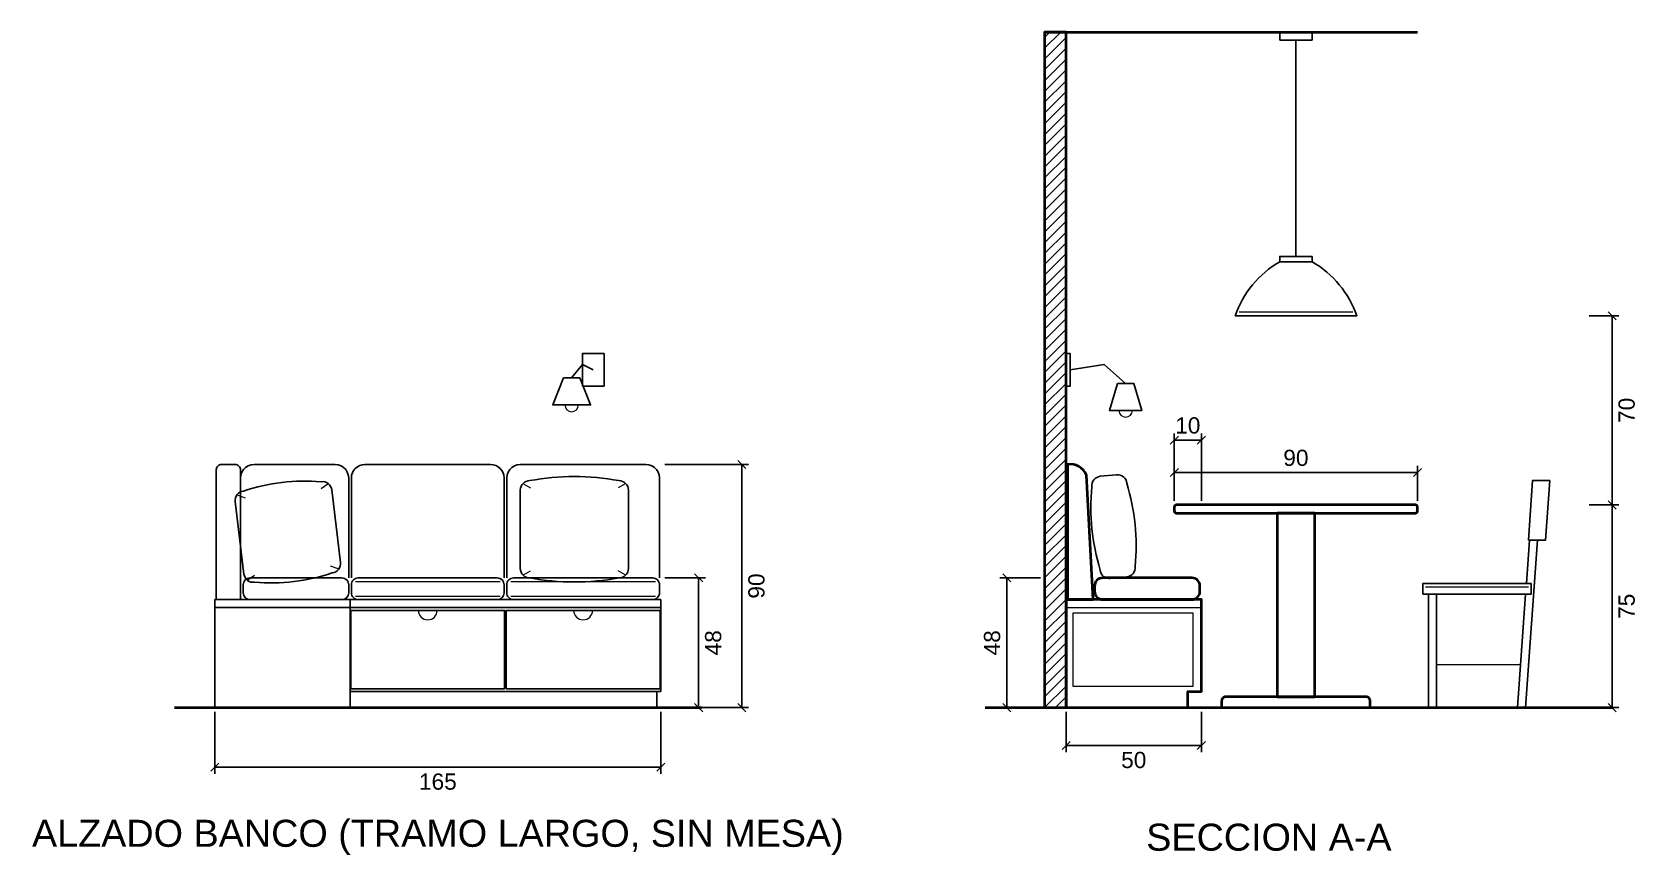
# Model space of a CAD drawing. Header units: centimetres. Extents: x -25 to 947, y -655 to 308.
# Drawn here: x 354 to 947, y -655 to -350 of the extents above; entities that cross this region are included whole.
import ezdxf

# ---------------------------------------------------------------- set-up
doc = ezdxf.new("R2010")
doc.units = ezdxf.units.CM
for name, color, linetype in [('LJ-ALZADOS', 3, 'Continuous'), ('LJ-COTAS', 1, 'Continuous'), ('LJ-TEXTOS', 7, 'Continuous')]:
    doc.layers.add(name, color=color, linetype=linetype)
doc.styles.add('LJ', font='arial.ttf')

# ---------------------------------------------------------------- blocks, each defined once
blk = doc.blocks.new('LJ_BANCO_ALZ_165')
at = {"color": 8, "lineweight": 13}
for p, q in [((52, 46.7), (105.5, 46.7)), ((109.5, 46.7), (163, 46.7)), ((52, 41.3), (105.5, 41.3)), ((109.5, 41.3), (163, 41.3))]:
    blk.add_line(p, q, dxfattribs=at)
for p, q in [((0, 37), (50, 37)), ((50, 37), (165, 37))]:
    blk.add_line(p, q)
at = {"lineweight": 40}
blk.add_line((-15, 0), (180, 0), dxfattribs=at)
for points in [[(136, 119), (144, 119), (144, 131), (136, 131)], [(129, 122), (135, 122), (139, 112), (125, 112)], [(0, 0), (50, 0), (50, 40), (0, 40)], [(50, 6), (165, 6), (165, 40), (50, 40)], [(50.3, 7), (107.2, 7), (107.2, 36), (50.3, 36)], [(107.8, 7), (164.7, 7), (164.7, 36), (107.8, 36)], [(50, 0), (163.5, 0), (163.5, 6), (50, 6)]]:
    blk.add_lwpolyline(points, close=True)
for points in [[(140, 125), (136, 127), (132, 122)], [(9.5, 79.81), (9.5, 85), (9.63, 86.11), (10, 87.17), (10.59, 88.12), (11.38, 88.91), (12.33, 89.5), (13.39, 89.87), (14.5, 90), (44.5, 90), (45.61, 89.87), (46.67, 89.5), (47.62, 88.91), (48.41, 88.12), (49, 87.17), (49.37, 86.11), (49.5, 85), (49.5, 48)], [(108, 48), (108, 85), (108.13, 86.11), (108.5, 87.17), (109.09, 88.12), (109.88, 88.91), (110.83, 89.5), (111.89, 89.87), (113, 90), (159.5, 90), (160.61, 89.87), (161.67, 89.5), (162.62, 88.91), (163.41, 88.12), (164, 87.17), (164.37, 86.11), (164.5, 85), (164.5, 48)], [(9.5, 48), (9.5, 59.77)]]:
    blk.add_lwpolyline(points)
for points in [[(0.5, 40), (9.5, 40), (9.5, 88, 0.414214), (7.5, 90), (2.5, 90, 0.414214), (0.5, 88)], [(14.64, 46.39, 0.103448), (43.43, 49.86, 0.414214), (46.49, 53.75), (43.25, 80.56, 0.414214), (39.36, 83.61, 0.103448), (10.57, 80.14, 0.414214), (7.51, 76.25), (10.75, 49.44, 0.414214)], [(116.5, 48, 0.090909), (149.5, 48, 0.414214), (153, 51.5), (153, 80.5, 0.414214), (149.5, 84, 0.090909), (116.5, 84, 0.414214), (113, 80.5), (113, 51.5, 0.414214)], [(10.5, 42.5, 0.414214), (13, 40), (47, 40, 0.414214), (49.5, 42.5), (49.5, 45.5, 0.414214), (47, 48), (13, 48, 0.414214), (10.5, 45.5)], [(50.5, 42.5, 0.414214), (53, 40), (104.5, 40, 0.414214), (107, 42.5), (107, 45.5, 0.414214), (104.5, 48), (53, 48, 0.414214), (50.5, 45.5)], [(108, 42.5, 0.414214), (110.5, 40), (162, 40, 0.414214), (164.5, 42.5), (164.5, 45.5, 0.414214), (162, 48), (110.5, 48, 0.414214), (108, 45.5)]]:
    blk.add_lwpolyline(points, format="xyb", close=True)
blk.add_lwpolyline([(50.5, 48), (50.5, 85, -0.414214), (55.5, 90), (102, 90, -0.414214), (107, 85), (107, 48)], format="xyb")
at = {"color": 8, "lineweight": 13}
for points in [[(8.43, 78.68), (11.18, 77.6)], [(41.79, 82.7), (39.37, 81)], [(114.2, 82.8), (116.8, 81.4)], [(151.8, 82.8), (149.2, 81.4)], [(12.21, 47.3), (14.63, 49)], [(45.57, 51.32), (42.82, 52.4)], [(114.2, 49.2), (116.8, 50.6)], [(151.8, 49.2), (149.2, 50.6)]]:
    blk.add_lwpolyline(points, dxfattribs=at)
for centre, radius in [((132, 112), 2.5), ((78.75, 36), 3.5), ((136.25, 36), 3.5)]:
    blk.add_arc(centre, radius, 180, 360, dxfattribs=at)
blk = doc.blocks.new('LJ_SECCION_A_90x120')
at = {"lineweight": 40}
for p, q in [((-8, 250), (130, 250)), ((-30, 0), (202, 0))]:
    blk.add_line(p, q, dxfattribs=at)
at = {"color": 8, "lineweight": 13}
for p, q in [((-8, 248), (-6, 250)), ((-8, 244), (-2, 250)), ((-8, 240), (0, 248)), ((-8, 236), (0, 244)), ((-8, 232), (0, 240)), ((-8, 228), (0, 236)), ((-8, 224), (0, 232)), ((-8, 220), (0, 228)), ((-8, 216), (0, 224)), ((-8, 212), (0, 220)), ((-8, 208), (0, 216)), ((-8, 204), (0, 212)), ((-8, 200), (0, 208)), ((-8, 196), (0, 204)), ((-8, 192), (0, 200)), ((-8, 188), (0, 196)), ((-8, 184), (0, 192)), ((-8, 180), (0, 188)), ((-8, 176), (0, 184)), ((-8, 172), (0, 180)), ((-8, 168), (0, 176)), ((-8, 164), (0, 172)), ((-8, 160), (0, 168)), ((-8, 156), (0, 164)), ((-8, 152), (0, 160)), ((-8, 148), (0, 156)), ((-8, 144), (0, 152)), ((-8, 140), (0, 148)), ((-8, 136), (0, 144)), ((64, 146.5), (106, 146.5)), ((-8, 132), (0, 140)), ((-8, 128), (0, 136)), ((-8, 124), (0, 132)), ((-8, 120), (0, 128)), ((-8, 116), (0, 124)), ((-8, 112), (0, 120)), ((-8, 108), (0, 116)), ((-8, 104), (0, 112)), ((-8, 100), (0, 108)), ((-8, 96), (0, 104)), ((-8, 92), (0, 100)), ((-8, 88), (0, 96)), ((-8, 84), (0, 92)), ((-8, 80), (0, 88)), ((-8, 76), (0, 84)), ((-8, 72), (0, 80)), ((-8, 68), (0, 76)), ((-8, 64), (0, 72)), ((-8, 60), (0, 68)), ((-8, 56), (0, 64)), ((-8, 52), (0, 60)), ((-8, 48), (0, 56)), ((-8, 44), (0, 52)), ((-8, 40), (0, 48)), ((-8, 36), (0, 44)), ((133, 44.7), (171, 44.7)), ((-8, 32), (0, 40)), ((-8, 28), (0, 36)), ((0, 37), (50, 37)), ((-8, 24), (0, 32)), ((-8, 20), (0, 28)), ((-8, 16), (0, 24)), ((-8, 12), (0, 20)), ((-8, 8), (0, 16)), ((-8, 4), (0, 12)), ((137, 16), (167.8, 16)), ((-8, 0), (0, 8)), ((-4, 0), (0, 4))]:
    blk.add_line(p, q, dxfattribs=at)
blk.add_line((85, 247), (85, 167))
at = {"lineweight": 40}
for points in [[(-8, 0), (0, 0), (0, 250), (-8, 250)], [(78, 4), (92, 4), (92, 72), (78, 72)], [(0, 0), (45, 0), (45, 6), (50, 6), (50, 40), (0, 40)]]:
    blk.add_lwpolyline(points, close=True, dxfattribs=at)
for points in [[(79, 247), (91, 247), (91, 250), (79, 250)], [(79, 165), (91, 165), (91, 167), (79, 167)], [(0, 119), (1.5, 119), (1.5, 131), (0, 131)], [(19, 120), (25, 120), (28, 110), (16, 110)], [(171, 62), (177.4, 62), (178.9, 84), (172.5, 84)], [(132, 42), (172, 42), (172, 46), (132, 46)], [(134, 0), (137, 0), (137, 42), (134, 42)]]:
    blk.add_lwpolyline(points, close=True)
for points in [[(62.5, 145), (107.5, 145, 0.18), (91, 165), (79, 165, 0.18)], [(25.51, 52.23, 0.096774), (22.42, 83.07, 0.414214), (18.59, 86.2), (12.62, 85.61, 0.414214), (9.49, 81.77, 0.096774), (12.58, 50.93, 0.414214), (16.41, 47.8), (22.38, 48.39, 0.414214)]]:
    blk.add_lwpolyline(points, format="xyb", close=True)
for points in [[(1.5, 125), (14, 127), (22, 120)], [(167, 0), (170, 0), (174.4, 62), (171.4, 62), (170.26, 46)], [(169.98, 42), (167, 0)]]:
    blk.add_lwpolyline(points)
for points in [[(0.5, 40), (10, 40), (7.5, 86, 0.35), (0.5, 90)], [(40, 72.8, 0.414214), (40.8, 72), (129.2, 72, 0.414214), (130, 72.8), (130, 74.2, 0.414214), (129.2, 75), (40.8, 75, 0.414214), (40, 74.2)], [(10.5, 43, 0.414214), (13.5, 40), (46.5, 40, 0.414214), (49.5, 43), (49.5, 45, 0.414214), (46.5, 48), (13.5, 48, 0.414214), (10.5, 45)], [(57.5, 0), (112.5, 0), (112.5, 2.5, 0.414214), (111, 4), (59, 4, 0.414214), (57.5, 2.5)]]:
    blk.add_lwpolyline(points, format="xyb", close=True, dxfattribs=at)
at = {"color": 8, "lineweight": 13}
blk.add_lwpolyline([(2.5, 8), (47, 8), (47, 35), (2.5, 35)], close=True, dxfattribs=at)
blk.add_arc((22, 110), 2.5, 180, 360, dxfattribs=at)

msp = doc.modelspace()

# ---------------------------------------------------------------- linework, layer by layer
at = {"layer": 'LJ-COTAS'}
for p, q in [((930.5, -455), (941.5, -455)), ((940.5, -456.5), (937.5, -453.5)), ((939, -525), (939, -455)), ((775.5, -502.5), (778.5, -499.5)), ((777, -523.5), (777, -498.5)), ((777, -501), (787, -501)), ((785.5, -502.5), (788.5, -499.5)), ((787, -523.5), (787, -498.5)), ((588.5, -510), (619.5, -510)), ((618.5, -511.5), (615.5, -508.5)), ((617, -600), (617, -510)), ((775.5, -514.5), (778.5, -511.5)), ((777, -523.5), (777, -510.5)), ((777, -513), (867, -513)), ((865.5, -514.5), (868.5, -511.5)), ((867, -523.5), (867, -510.5)), ((930.5, -525), (941.5, -525)), ((930.5, -525), (941.5, -525)), ((940.5, -526.5), (937.5, -523.5)), ((940.5, -526.5), (937.5, -523.5)), ((939, -600), (939, -525)), ((602.5, -553.5), (599.5, -550.5)), ((716.5, -553.5), (713.5, -550.5)), ((588.5, -552), (603.5, -552)), ((601, -600), (601, -552)), ((727.5, -552), (712.5, -552)), ((715, -600), (715, -552)), ((602.5, -601.5), (599.5, -598.5)), ((618.5, -601.5), (615.5, -598.5)), ((716.5, -601.5), (713.5, -598.5)), ((940.5, -601.5), (937.5, -598.5)), ((422, -601.5), (422, -624.5)), ((587, -601.5), (587, -624.5)), ((588.5, -600), (603.5, -600)), ((588.5, -600), (619.5, -600)), ((727.5, -600), (712.5, -600)), ((737, -601.5), (737, -616.5)), ((787, -601.5), (787, -616.5)), ((930.5, -600), (941.5, -600)), ((735.5, -615.5), (738.5, -612.5)), ((737, -614), (787, -614)), ((785.5, -615.5), (788.5, -612.5)), ((420.5, -623.5), (423.5, -620.5)), ((422, -622), (587, -622)), ((585.5, -623.5), (588.5, -620.5))]:
    msp.add_line(p, q, dxfattribs=at)

# ---------------------------------------------------------------- block references
at = {"layer": 'LJ-ALZADOS'}
for name, p in [('LJ_SECCION_A_90x120', (737, -600)), ('LJ_BANCO_ALZ_165', (422, -600))]:
    msp.add_blockref(name, p, dxfattribs=at)

# ---------------------------------------------------------------- texts
at = {"layer": 'LJ-COTAS', "char_height": 6, "attachment_point": 5, "rotation": 90, "style": 'LJ'}
for s, insert in [('70', (944.4, -490)), ('90', (622.4, -555)), ('75', (944.4, -562.5)), ('48', (606.4, -576)), ('48', (709.6, -576))]:
    msp.add_mtext(s, dxfattribs=dict(at, insert=insert))
at = {"layer": 'LJ-COTAS', "char_height": 6, "attachment_point": 5, "style": 'LJ'}
for s, insert in [('10', (782, -495.6)), ('90', (822, -507.6)), ('50', (762, -619.4)), ('165', (504.5, -627.4))]:
    msp.add_mtext(s, dxfattribs=dict(at, insert=insert))
at = {"layer": 'LJ-TEXTOS', "char_height": 10, "attachment_point": 5, "style": 'LJ'}
for s, insert in [('ALZADO BANCO (TRAMO LARGO, SIN MESA)', (504.5, -648)), ('SECCION A-A', (812, -648))]:
    msp.add_mtext(s, dxfattribs=dict(at, insert=insert))

doc.saveas('drawing.dxf')
